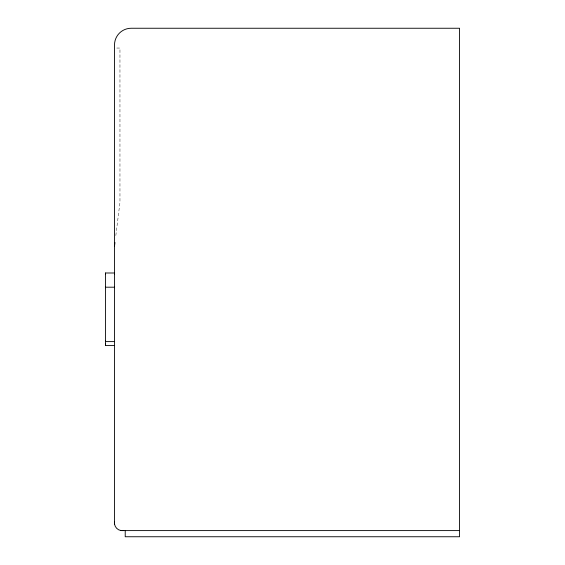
<?xml version="1.0" encoding="UTF-8"?>
<svg xmlns="http://www.w3.org/2000/svg" width="565" height="565" viewBox="0 0 565 565"><rect width="100%" height="100%" fill="white"/><g stroke="black" fill="none" stroke-linecap="round" stroke-linejoin="round"><path stroke-width="0.42" stroke-dasharray="2.83 2.12" d="M115.825 235.534L119.964 202.411L119.957 48.046L116.065 48.046"/><path stroke-width="0.85" d="M114.518 345.582L105.443 345.582L105.443 344M105.436 341.048L105.436 341.606L114.518 341.606M105.436 287.755L105.436 287.197L114.518 287.197L114.518 287.755M105.436 274.576L105.436 272.994L114.518 272.994L114.518 274.576M114.511 521.735L114.54 524.143A7.839 7.839 0 0 0 123.375 530.599L120.967 530.57M114.518 245.994L114.956 242.512M121.298 530.599L459.564 530.599M125.218 530.599L125.218 536.75L459.564 536.75L459.564 28.25L131.207 28.25A16.696 16.696 0 0 0 114.511 44.946L114.54 524.143M105.436 272.994L105.443 345.582"/></g></svg>
